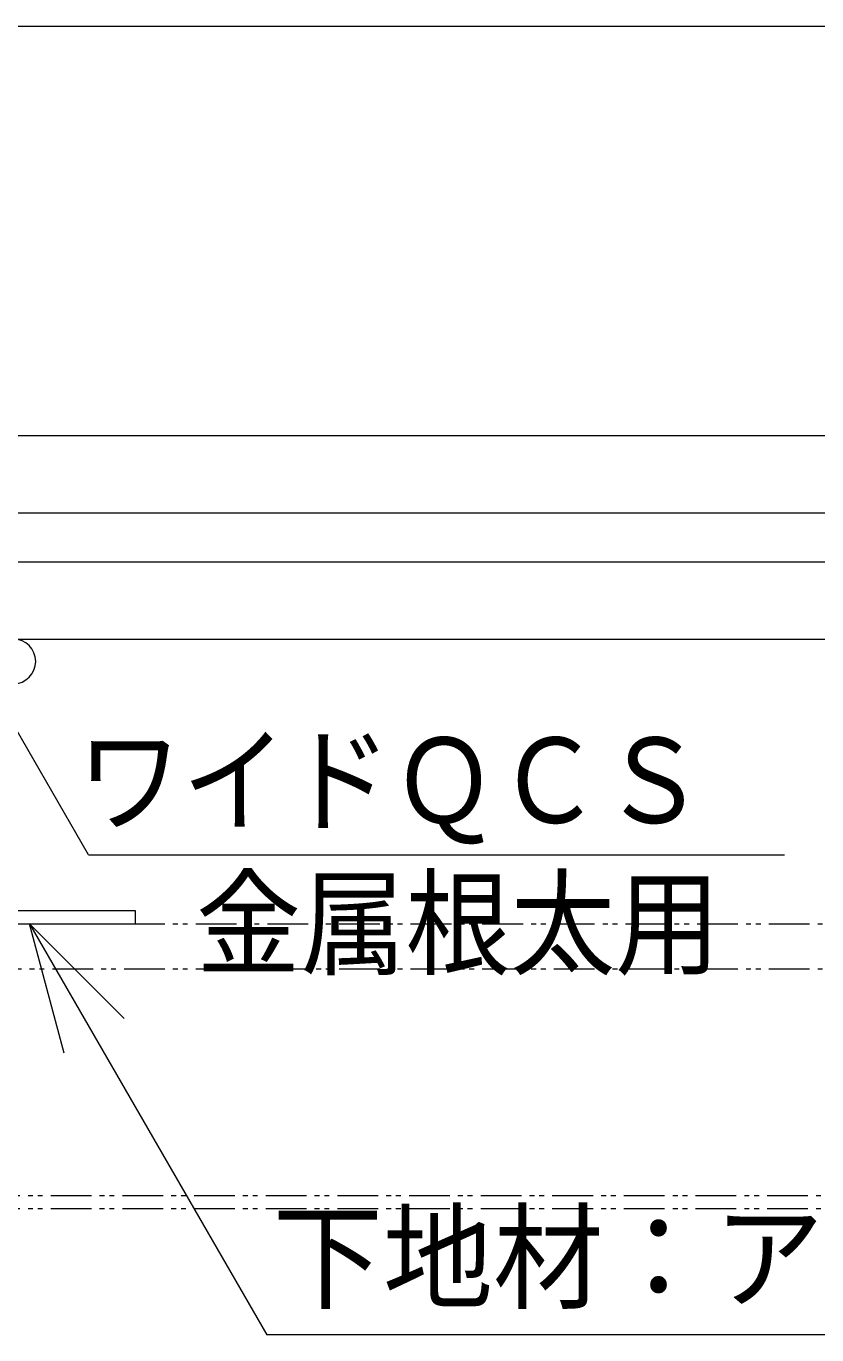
# Model space of a CAD drawing. Units: millimetres, scale not verified. Extents: x -829 to 829, y -160 to 161.
# Drawn here: x -715.71 to -696.29, y -132.54 to -100.39 of the extents above; entities that cross this region are included whole.
import ezdxf
from ezdxf.enums import TextEntityAlignment as Align

# ---------------------------------------------------------------- set-up
doc = ezdxf.new("R2010")
doc.units = ezdxf.units.MM
doc.header["$LTSCALE"] = 2
doc.linetypes.add('DOUBLE_CHAIN1', pattern=[8.8, 5, -1, 0.6, -0.6, 0.6, -1])
for name, color, linetype, lineweight in [('0-0_一般', 4, 'Continuous', 9), ('0-1_根太', 4, 'Continuous', 9), ('0-2_デッキ', 4, 'Continuous', 9), ('0-4_寸法', 7, 'Continuous', 9), ('0-7_文字', 4, 'Continuous', 9)]:
    doc.layers.add(name, color=color, linetype=linetype, lineweight=lineweight)
doc.styles.add('ＭＳ ゴシック', font='')
doc.styles.get('ＭＳ ゴシック').set_extended_font_data('MS Gothic')

# ---------------------------------------------------------------- blocks, each defined once
blk = doc.blocks.new('グループ-153-1')
at = {"layer": '0-1_根太', "color": 7, "linetype": 'DOUBLE_CHAIN1'}
for p, q in [((-6232.98, -1060.49), (-4832.98, -1060.49)), ((-4832.98, -1116.29), (-6232.98, -1116.29)), ((-4832.98, -1116.29), (-6232.98, -1116.29)), ((-4832.98, -1119.49), (-6232.98, -1119.49))]:
    blk.add_line(p, q, dxfattribs=at)
blk.add_lwpolyline([(-6232.98, -1049.49), (-4832.98, -1049.49), (-4832.98, -1119.49)], dxfattribs=at)
blk = doc.blocks.new('グループ-235-1')
at = {"layer": '0-2_デッキ'}
for p, q in [((-6127.98, -948.49), (-4937.98, -948.49)), ((-6127.98, -960.49), (-4937.98, -960.49))]:
    blk.add_line(p, q, dxfattribs=at)
at = {"layer": '0-2_デッキ', "color": 1}
blk.add_line((-6127.98, -979.49), (-4937.98, -979.49), dxfattribs=at)
blk.add_lwpolyline([(-6127.98, -929.49), (-4937.98, -929.49), (-4937.98, -979.49)], dxfattribs=at)

msp = doc.modelspace()

# ---------------------------------------------------------------- linework, layer by layer
at = {"layer": '0-0_一般', "color": 7}
msp.add_line((-714.18, -120.749), (-697.086, -120.749), dxfattribs=at)
at = {"layer": '0-1_根太'}
msp.add_lwpolyline([(-717.136, -122.449), (-713.026, -122.449), (-713.026, -122.129), (-717.136, -122.129)], dxfattribs=at)
msp.add_arc((-716.026, -115.999), 0.55, 270, 90, dxfattribs=at)
at = {"layer": '0-4_寸法'}
msp.add_line((-741.525, -100.392), (-622.526, -100.392), dxfattribs=at)
at = {"layer": '0-7_文字', "color": 7}
for p, q in [((-714.18, -120.749), (-718.626, -113.049)), ((-715.626, -122.449), (-709.798, -132.543)), ((-655.825, -132.543), (-709.798, -132.543))]:
    msp.add_line(p, q, dxfattribs=at)
msp.add_lwpolyline([(-714.775, -125.624), (-715.626, -122.449), (-713.301, -124.773)], dxfattribs=at)

# ---------------------------------------------------------------- block references
at = {"layer": '0-1_根太', "xscale": 0.1, "yscale": 0.1}
msp.add_blockref('グループ-153-1', (-128.728, -17.5), dxfattribs=at)
at = {"layer": '0-2_デッキ', "xscale": 0.1, "yscale": 0.1}
msp.add_blockref('グループ-235-1', (-128.728, -17.5), dxfattribs=at)

# ---------------------------------------------------------------- texts
at = {"layer": '0-7_文字', "style": 'ＭＳ ゴシック', "width": 0.9}
for s, p in [('ワイドＱＣＳ', (-714.457, -120.595)), ('金属根太用', (-711.537, -124.107))]:
    msp.add_text(s, height=2.097, dxfattribs=at).set_placement(p, align=Align.BOTTOM_LEFT)
at = {"layer": '0-7_文字', "color": 7, "style": 'ＭＳ ゴシック', "width": 0.95}
msp.add_text('下地材：アイハット鋼(高耐食めっき鋼板)', height=2.09, dxfattribs=at).set_placement((-709.656, -132.307), align=Align.BOTTOM_LEFT)

doc.saveas('drawing.dxf')
